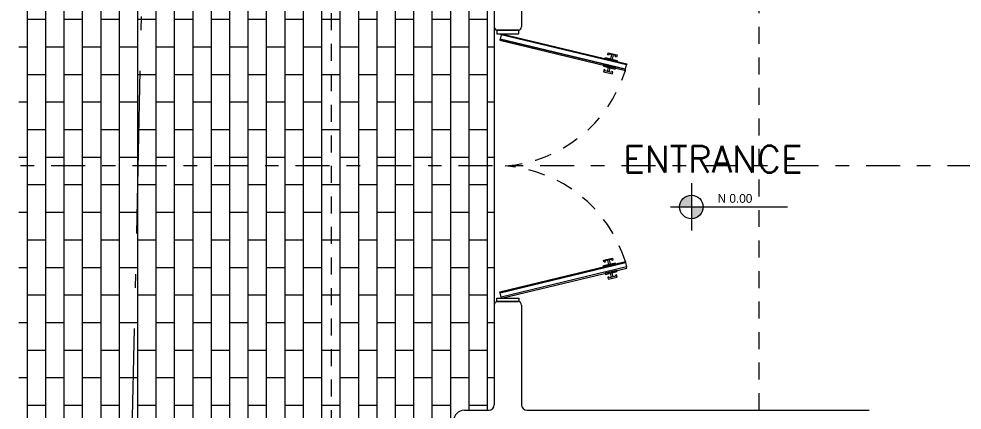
# Model space of a CAD drawing. Header units: metres. Extents: x 8 to 2416, y -346 to 476.
# Drawn here: x 26.85 to 33.8, y 41.15 to 44.04 of the extents above; entities that cross this region are included whole.
import ezdxf

# ---------------------------------------------------------------- set-up
doc = ezdxf.new("R2010")
doc.units = ezdxf.units.M
for name, pattern in [('0', [0]), ('ACAD_ISO10W100', [18, 12, -3, 0, -3]), ('CONTINU', [0]), ('DASHDOT', [1, 0.5, -0.25, 0, -0.25]), ('HIDDEN2', [0.1875, 0.125, -0.0625])]:
    doc.linetypes.add(name, pattern=pattern)
doc.layers.get('0').update_dxf_attribs({"color": 250, "linetype": '0', "lineweight": 20})
for name, color, linetype, lineweight in [('A-DOOR', 35, 'Continuous', 5), ('A-SECT-IDEN', 251, 'CONTINU', 9), ('A-WALL', 250, 'Continuous', 20), ('baños', 140, 'Continuous', 0), ('piso', 253, 'Continuous', 0), ('textos', 7, 'Continuous', 0)]:
    doc.layers.add(name, color=color, linetype=linetype, lineweight=lineweight)
doc.layers.add('hatch piso', color=253, linetype='Continuous', lineweight=0, transparency=0.7)
doc.layers.add('SOLAR', color=7, linetype='ACAD_ISO10W100', lineweight=9, true_color=0xff1414)
doc.layers.add('Techos 1', color=7, linetype='HIDDEN2', lineweight=9, true_color=0x42391a)
doc.styles.add('ESC100-2mm', font='arial.ttf', dxfattribs={"height": 0.15})
doc.styles.get("Standard").update_dxf_attribs({"font": 'arial.ttf', "height": 0.1875})

# ---------------------------------------------------------------- blocks, each defined once
blk = doc.blocks.new('A$C3415d36c')
at = {"layer": 'A-DOOR'}
for p, q in [((0.8537, 1.8203), (0.8464, 1.7901)), ((0.8652, 1.8175), (0.858, 1.7874)), ((0.8237, 1.6957), (0.831, 1.7258)), ((0.8353, 1.6929), (0.8425, 1.7231)), ((0.8237, 0.3043), (0.831, 0.2742)), ((0.8353, 0.3071), (0.8425, 0.2769)), ((0.8537, 0.1797), (0.8464, 0.2099)), ((0.8652, 0.1825), (0.858, 0.2126))]:
    blk.add_line(p, q, dxfattribs=at)
for points in [[(0.17, 1.975), (0.17, 2), (0.01, 2), (0.01, 1.975)], [(0.9646, 1.7447), (0.041, 1.967), (0.0333, 1.9348), (0.9569, 1.7125)], [(0.9646, 1.7447), (0.041, 1.967), (0.0429, 1.975), (0.9666, 1.7527)], [(0.9569, 1.7125), (0.0333, 1.9348), (0.0313, 1.9268), (0.955, 1.7045)], [(0.8332, 1.8167), (0.8251, 1.8187), (0.829, 1.8347), (0.8938, 1.8191), (0.89, 1.803), (0.8818, 1.805), (0.8838, 1.813), (0.8352, 1.8247)], [(0.8071, 1.7082), (0.799, 1.7101), (0.7951, 1.6941), (0.86, 1.6785), (0.8638, 1.6945), (0.8557, 1.6965), (0.8538, 1.6885), (0.8052, 1.7001)], [(0.9569, 0.2875), (0.0333, 0.0652), (0.0313, 0.0732), (0.955, 0.2955)], [(0.9646, 0.2553), (0.041, 0.033), (0.0333, 0.0652), (0.9569, 0.2875)], [(0.8071, 0.2918), (0.799, 0.2899), (0.7951, 0.3059), (0.86, 0.3215), (0.8638, 0.3055), (0.8557, 0.3035), (0.8538, 0.3115), (0.8052, 0.2999)], [(0.9646, 0.2553), (0.041, 0.033), (0.0429, 0.025), (0.9666, 0.2473)], [(0.8332, 0.1833), (0.8251, 0.1813), (0.829, 0.1653), (0.8938, 0.1809), (0.89, 0.197), (0.8818, 0.195), (0.8838, 0.187), (0.8352, 0.1753)], [(0.17, 0.025), (0.17, 0), (0.01, 0), (0.01, 0.025)]]:
    blk.add_lwpolyline(points, close=True, dxfattribs=at)
for points in [[(0.88, 1.714), (0.8819, 1.7221), (0.7954, 1.7429), (0.7935, 1.7348), (0.88, 1.714)], [(0.8955, 1.7783), (0.8935, 1.7703), (0.807, 1.7911), (0.809, 1.7992), (0.8955, 1.7783)], [(0.88, 0.286), (0.8819, 0.2779), (0.7954, 0.2571), (0.7935, 0.2652), (0.88, 0.286)], [(0.8955, 0.2217), (0.8935, 0.2297), (0.807, 0.2089), (0.809, 0.2008), (0.8955, 0.2217)]]:
    blk.add_lwpolyline(points, dxfattribs=at)
at = {"layer": 'A-DOOR', "linetype": 'HIDDEN2'}
for centre, start, end in [((-0.0044, 2.0014), 274.31685, 342.80201), ((-0.0044, -0.0014), 17.19799, 85.68315)]:
    blk.add_arc(centre, 1.0043, start, end, dxfattribs=at)
blk = doc.blocks.new('PL BASE 1N NASAS 09')
at = {"layer": 'textos', "transparency": 33554534}
h = blk.add_hatch(color=256, dxfattribs=at)
h.dxf.hatch_style = 1
h.paths.add_polyline_path([(-118.5799, -45.4653, 0.414214), (-118.6665, -45.5519), (-118.5799, -45.5519)])
h.paths.add_polyline_path([(-118.4934, -45.5519), (-118.5799, -45.5519), (-118.5799, -45.6384, 0.414214)])
at = {"layer": 'A-WALL'}
for p, q in [((-120.0311, -43.4741), (-120.0311, -44.2248)), ((-119.8311, -43.4898), (-119.8311, -44.2248)), ((-120.0061, -44.2498), (-119.8561, -44.2498)), ((-120.0061, -46.2498), (-119.8561, -46.2498)), ((-120.0311, -46.2748), (-120.0311, -47.0098)), ((-119.8311, -46.2748), (-119.8311, -47.0098)), ((-120.2511, -47.0498), (-120.0711, -47.0498)), ((-119.7911, -47.0498), (-117.2711, -47.0498))]:
    blk.add_line(p, q, dxfattribs=at)
at = {"layer": 'A-WALL', "transparency": 33554684}
for p, q in [((-119.8561, -44.2498), (-120.0061, -44.2498)), ((-120.0061, -46.2498), (-119.8561, -46.2498))]:
    blk.add_line(p, q, dxfattribs=at)
for centre, start, end in [((-120.0061, -44.2248), 180, 270), ((-119.8561, -44.2248), 270, 0)]:
    blk.add_arc(centre, 0.025, start, end, dxfattribs=at)
at = {"layer": 'A-WALL'}
for centre, radius, start, end in [((-120.0061, -46.2748), 0.025, 90, 180), ((-119.8561, -46.2748), 0.025, 0, 90), ((-120.0711, -47.0098), 0.04, 270, 360), ((-119.7911, -47.0098), 0.04, 180, 270), ((-120.2511, -47.1298), 0.08, 90, 180)]:
    blk.add_arc(centre, radius, start, end, dxfattribs=at)
at = {"layer": 'piso'}
blk.add_line((-120.0311, -44.2248), (-120.0311, -46.2748), dxfattribs=at)
at = {"layer": 'Techos 1'}
for p, q in [((-118.0811, -51.0997), (-118.0811, -39.3997)), ((-121.2311, -42.5497), (-121.2311, -47.9498))]:
    blk.add_line(p, q, dxfattribs=at)
at = {"layer": 'textos'}
for p, q in [((-118.5799, -45.3779), (-118.5799, -45.7258)), ((-118.7337, -45.5519), (-117.8729, -45.5519))]:
    blk.add_line(p, q, dxfattribs=at)
blk.add_circle((-118.5799, -45.5519), 0.0865, dxfattribs=at)
at = {"layer": 'A-DOOR'}
blk.add_blockref('A$C3415d36c', (-120.0211, -46.2498), dxfattribs=at)
at = {"layer": 'textos', "insert": (-119.2163, -45.2976), "char_height": 0.195, "width": 3.404877, "attachment_point": 7}
blk.add_mtext('{\\Fromans|c0; ENTRANCE}', dxfattribs=at)
at = {"layer": 'textos', "insert": (-118.387, -45.4565), "char_height": 0.065, "attachment_point": 1, "style": 'ESC100-2mm'}
blk.add_mtext_dynamic_manual_height_columns('{\\Ftxt|c0;N 0.00}', width=2.216942, gutter_width=0.5, heights=[0], dxfattribs=at)
blk = doc.blocks.new('PL MUEBLES 1N NASAS 09')
at = {"layer": 'hatch piso'}
h = blk.add_hatch(dxfattribs=at)
h.set_pattern_fill('AR-BRSTD', color=256, scale=0.002, angle=-90)
h.set_pattern_definition([(270, (-8.74588, 232.01007), (0.1354836, -2e-17), []), (0, (-8.74588, 232.01007), (0.1354836, 0.2032), [0.1354836, -0.1354836])])
edge = h.paths.add_edge_path()
edge.add_line((62.3305, 47.1481), (63.2305, 47.1481))
edge.add_line((63.2305, 47.1481), (63.2305, 48.4481))
edge.add_line((63.2305, 48.4481), (56.5331, 48.4481))
edge.add_line((56.5331, 48.4481), (56.5331, 48.2731))
edge.add_line((56.5331, 48.2731), (56.3831, 48.2731))
edge.add_line((56.3831, 48.2731), (56.3831, 48.4536))
edge.add_line((56.3831, 48.4536), (54.5879, 48.4536))
edge.add_line((54.5879, 48.4536), (54.5879, 46.9481))
edge.add_line((54.5879, 46.9481), (55.8257, 46.9481))
edge.add_arc((55.8755, 46.9973), 0.07, 180, 224.67274, ccw=False)
edge.add_line((55.8055, 46.9973), (55.8055, 47.1073))
edge.add_arc((55.8755, 47.1073), 0.07, 90, 180, ccw=False)
edge.add_line((55.8755, 47.1773), (55.9855, 47.1773))
edge.add_arc((55.9855, 47.1073), 0.07, 0, 90, ccw=False)
edge.add_line((56.0555, 47.1073), (56.0555, 46.9973))
edge.add_arc((55.9855, 46.9973), 0.07, -44.67274, 0, ccw=False)
edge.add_line((56.0353, 46.9481), (59.0257, 46.9481))
edge.add_arc((59.0755, 46.9973), 0.07, 180, 224.67276, ccw=False)
edge.add_line((59.0055, 46.9973), (59.0055, 47.1073))
edge.add_arc((59.0755, 47.1073), 0.07, 90, 180, ccw=False)
edge.add_line((59.0755, 47.1773), (59.1855, 47.1773))
edge.add_arc((59.1855, 47.1073), 0.07, 0, 90, ccw=False)
edge.add_line((59.2555, 47.1073), (59.2555, 46.9973))
edge.add_arc((59.1855, 46.9973), 0.07, -90, 0, ccw=False)
edge.add_line((59.1855, 46.9273), (59.0755, 46.9273))
edge.add_arc((59.0755, 46.9973), 0.07, 229.9948, 270, ccw=False)
edge.add_line((59.0305, 46.9437), (59.0305, 44.972))
edge.add_arc((59.0755, 44.9184), 0.07, 90, 130.0052, ccw=False)
edge.add_line((59.0755, 44.9884), (59.1855, 44.9884))
edge.add_arc((59.1855, 44.9184), 0.07, 0, 90, ccw=False)
edge.add_line((59.2555, 44.9184), (59.2555, 44.8084))
edge.add_arc((59.1855, 44.8084), 0.07, -90, 0, ccw=False)
edge.add_line((59.1855, 44.7384), (59.0755, 44.7384))
edge.add_arc((59.0755, 44.8084), 0.07, 229.9948, 270, ccw=False)
edge.add_line((59.0305, 44.7548), (59.0305, 41.172))
edge.add_arc((59.0755, 41.1184), 0.07, 90, 130.0052, ccw=False)
edge.add_line((59.0755, 41.1884), (59.1855, 41.1884))
edge.add_arc((59.1855, 41.1184), 0.07, 0, 90, ccw=False)
edge.add_line((59.2555, 41.1184), (59.2555, 41.0084))
edge.add_arc((59.1855, 41.0084), 0.07, -90, 0, ccw=False)
edge.add_line((59.1855, 40.9384), (59.0755, 40.9384))
edge.add_arc((59.0755, 41.0084), 0.07, 180, 270, ccw=False)
edge.add_line((59.0055, 41.0084), (59.0055, 41.1184))
edge.add_arc((59.0755, 41.1184), 0.07, 149.84805, 180, ccw=False)
edge.add_line((59.0149, 41.1535), (56.0391, 41.1535))
edge.add_arc((55.9855, 41.1085), 0.07, 0, 40.0052, ccw=False)
edge.add_line((56.0555, 41.1085), (56.0555, 40.9985))
edge.add_arc((55.9855, 40.9985), 0.07, -90, 0, ccw=False)
edge.add_line((55.9855, 40.9285), (55.8755, 40.9285))
edge.add_arc((55.8755, 40.9985), 0.07, 180, 270, ccw=False)
edge.add_line((55.8055, 40.9985), (55.8055, 41.1085))
edge.add_arc((55.8755, 41.1085), 0.07, 139.9948, 180, ccw=False)
edge.add_line((55.8219, 41.1535), (50.4363, 41.1535))
edge.add_arc((50.3827, 41.1085), 0.07, 0, 40.0052, ccw=False)
edge.add_line((50.4527, 41.1085), (50.4527, 40.9985))
edge.add_arc((50.3827, 40.9985), 0.07, -90, 0, ccw=False)
edge.add_line((50.3827, 40.9285), (50.2727, 40.9285))
edge.add_arc((50.2727, 40.9985), 0.07, 180, 270, ccw=False)
edge.add_line((50.2027, 40.9985), (50.2027, 41.1085))
edge.add_arc((50.2727, 41.1085), 0.07, 139.9948, 180, ccw=False)
edge.add_line((50.2191, 41.1535), (46.4305, 41.1535))
edge.add_line((46.4305, 41.1535), (46.4305, 40.9535))
edge.add_line((46.4305, 40.9535), (44.3305, 40.9535))
edge.add_line((44.3305, 40.9535), (44.3305, 39.3536))
edge.add_line((44.3305, 39.3536), (47.8305, 39.3536))
edge.add_line((47.8305, 39.3536), (47.8305, 38.9536))
edge.add_line((47.8305, 38.9536), (62.3305, 38.9536))
edge.add_line((62.3305, 38.9536), (62.3305, 47.1481))
h = blk.add_hatch(dxfattribs=at)
h.set_pattern_fill('AR-BRSTD', color=256, scale=0.002, angle=-90)
h.set_pattern_definition([(270, (38.70153, 39.36118), (0.1354836, -2e-17), []), (0, (38.70153, 39.36118), (0.1354836, 0.2032), [0.1354836, -0.1354836])])
edge = h.paths.add_edge_path()
edge.add_line((42.2305, 44.7307), (42.2055, 44.7557))
edge.add_line((42.2055, 44.7557), (42.0805, 44.7557))
edge.add_arc((42.0805, 44.9057), 0.15, 180, 270, ccw=False)
edge.add_line((41.9305, 44.9057), (41.9305, 46.5503))
edge.add_line((41.9305, 46.5503), (38.7304, 46.5503))
edge.add_line((38.7304, 46.5503), (38.7304, 39.3612))
edge.add_line((38.7304, 39.3612), (41.9305, 39.3612))
edge.add_line((41.9305, 39.3612), (41.9305, 41.0057))
edge.add_arc((42.0805, 41.0057), 0.15, 90, 180, ccw=False)
edge.add_line((42.0805, 41.1557), (42.2305, 41.1557))
edge.add_line((42.2305, 41.1557), (42.2305, 44.7307))
at = {"layer": 'baños'}
blk.add_blockref('PL BASE 1N NASAS 09', (162.2615, 88.2033), dxfattribs=at)

msp = doc.modelspace()

# ---------------------------------------------------------------- linework, layer by layer
at = {"layer": 'A-SECT-IDEN', "linetype": 'DASHDOT', "ltscale": 0.5}
msp.add_line((73.5387, 42.9535), (23.8826, 42.9535), dxfattribs=at)
at = {"layer": 'SOLAR', "ltscale": 0.1}
msp.add_lwpolyline([(65.3869, 32.9575), (27.5082, 32.9576), (27.9516, 52.9481), (65.7229, 52.9542)], close=True, dxfattribs=at)

# ---------------------------------------------------------------- block references
msp.add_blockref('PL MUEBLES 1N NASAS 09', (-11.8789, 0))

doc.saveas('drawing.dxf')
